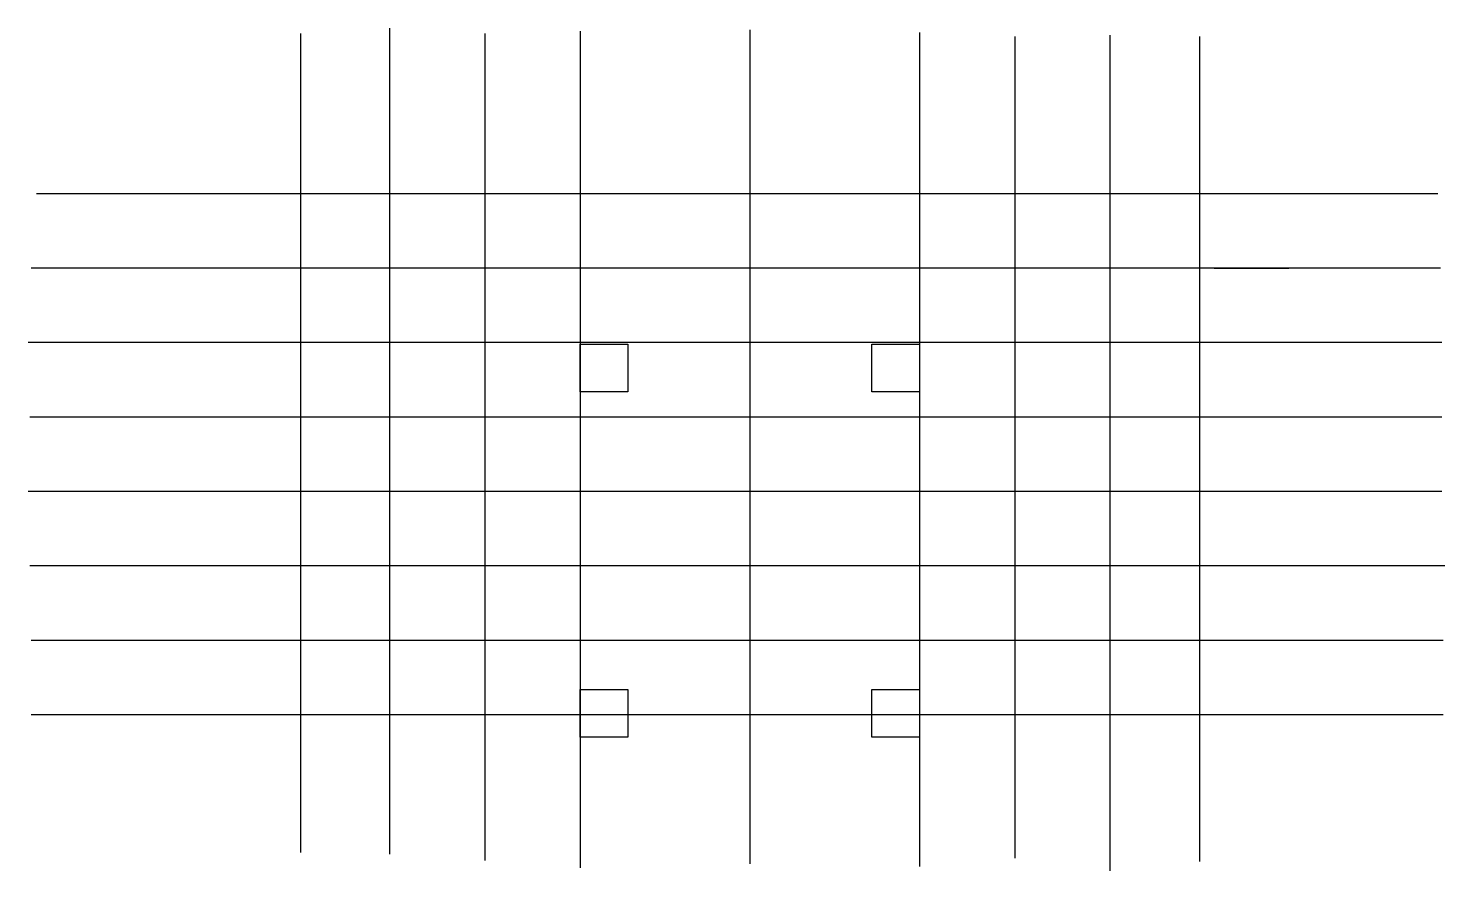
# Model space of a CAD drawing. Header units: millimetres. Extents: x -31 to 207, y -22 to 119.
import ezdxf

# ---------------------------------------------------------------- set-up
doc = ezdxf.new("R2010")
doc.units = ezdxf.units.MM

msp = doc.modelspace()

# ---------------------------------------------------------------- linework, layer by layer
at = {"extrusion": (-1.22465e-16, 0, -1)}
for p, q in [((168.5, 78.75), (181, 78.75)), ((166, 36.37, 1.6), (166, 21.13, 1.6)), ((173.62, 28.75, 1.6), (158.38, 28.75, 1.6))]:
    msp.add_line(p, q, dxfattribs=at)
for points in [[(-30, -19.65), (-30, 119.02)], [(-15, 118.17), (-15, -19.34)], [(-46, 118.17), (-46, -20.72)], [(-62, 118.56), (-62, -21.95)], [(-90.5, 118.79), (-90.5, -21.26)], [(-119, 118.33), (-119, -21.72)], [(-135, 117.66), (-135, -20.31)], [(-151, -22.41), (-151, 117.87)], [(-166, 117.66), (-166, -20.85)], [(-206.05, 91.25), (29.33, 91.25)], [(-206.51, 78.75), (30.25, 78.75)], [(-12.5, 78.75), (0, 78.75)], [(-206.74, 66.25), (30.71, 66.25)], [(-206.74, 53.75), (30.48, 53.75)], [(-206.74, 41.25), (30.71, 41.25)], [(-207.2, 28.75), (30.48, 28.75)], [(-206.97, 16.25), (30.25, 16.25)], [(-206.97, 3.75), (30.25, 3.75)]]:
    msp.add_lwpolyline(points, dxfattribs=at)
at = {"extrusion": (-1.22465e-16, 0, -1), "elevation": -1.6}
for points in [[(-70, 58), (-62, 58), (-62, 66), (-70, 66)], [(-119, 58), (-111, 58), (-111, 66), (-119, 66)], [(-70, 0), (-62, 0), (-62, 8), (-70, 8)], [(-119, 0), (-111, 0), (-111, 8), (-119, 8)]]:
    msp.add_lwpolyline(points, close=True, dxfattribs=at)

doc.saveas('drawing.dxf')
